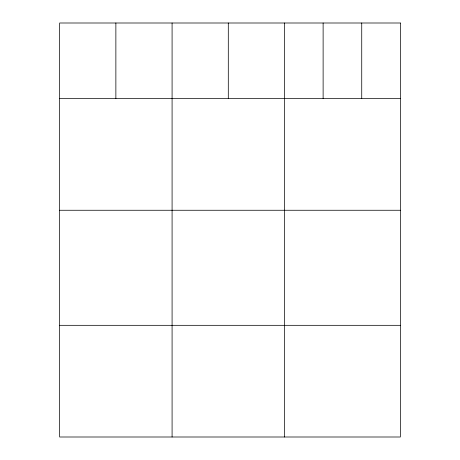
<?xml version="1.0" encoding="UTF-8"?>
<svg xmlns="http://www.w3.org/2000/svg" width="460" height="460" viewBox="0 0 460 460"><rect width="100%" height="100%" fill="white"/><g stroke="black" fill="none" stroke-linecap="round" stroke-linejoin="round"><path stroke-width="0.69" d="M59.656 98.584L400.344 98.584M59.656 210.26L400.344 210.26M59.656 325.323L400.344 325.323M361.732 23L361.732 98.584M323.121 23L323.121 98.584M284.51 23L284.51 437M228.298 23L228.298 98.584M172.086 23L172.086 437M115.868 23L115.868 98.584M400.344 23L59.656 23L59.656 437L400.344 437L400.344 23"/></g></svg>
